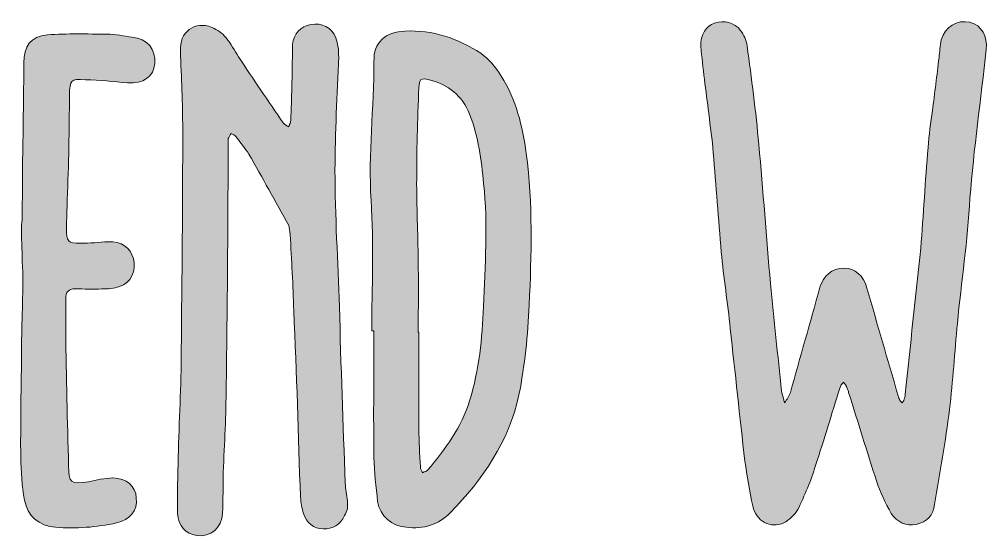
# Model space of a CAD drawing. Header units: inches. Extents: x 72 to 1008, y -925 to -156.
# Drawn here: x 71.9 to 372.3, y -924.6 to -763.9 of the extents above; entities that cross this region are included whole.
import ezdxf

# ---------------------------------------------------------------- set-up
doc = ezdxf.new("R2010")
doc.units = ezdxf.units.IN
doc.header["$MEASUREMENT"] = 0
doc.layers.add('Layer 1', color=7, linetype='Continuous')

# ---------------------------------------------------------------- blocks, each defined once
blk = doc.blocks.new('block 2')
at = {"layer": 'Layer 1', "true_color": 0xffffff}
h = blk.add_hatch(color=7, dxfattribs=at)
h.dxf.hatch_style = 2
edge = h.paths.add_edge_path()
edge.add_spline(control_points=[(171.16, -852.95), (170.7, -839.02), (169.78, -824.87), (169.78, -810.72), (169.78, -799.08), (170.47, -787.21), (170.93, -775.57), (170.93, -773.51), (170.7, -771.46), (170.01, -769.63), (168.87, -766.44), (165.68, -764.84), (162.25, -765.53), (159.06, -765.98), (157, -768.49), (156.55, -771.69), (156.55, -772.6), (156.55, -773.51), (156.55, -774.43), (156.55, -781.28), (156.32, -788.35), (156.09, -795.2), (156.09, -795.88), (155.63, -796.57), (155.41, -797.25), (154.95, -797.03), (154.03, -796.57), (153.81, -796.11), (149.01, -789.26), (144.45, -782.42), (139.88, -775.57), (138.52, -773.51), (137.6, -771.46), (136, -769.63), (134.86, -768.27), (133.26, -767.12), (131.67, -766.44), (126.19, -764.16), (121.39, -768.04), (121.85, -773.74), (122.08, -781.96), (122.54, -789.95), (122.54, -797.94), (122.54, -820.99), (122.31, -843.82), (122.08, -866.64), (122.08, -877.6), (121.39, -888.56), (121.17, -899.51), (120.94, -905.45), (120.94, -911.15), (120.94, -917.09), (121.17, -920.97), (123.45, -923.48), (126.87, -923.94), (131.21, -924.62), (134.63, -921.65), (134.86, -917.09), (135.09, -912.75), (135.09, -908.41), (135.09, -904.31), (135.55, -895.4), (136, -886.5), (136, -877.83), (136.46, -853.86), (136.46, -829.67), (136.69, -805.7), (136.69, -804.1), (136.69, -802.5), (136.69, -800.91), (136.92, -800.45), (137.14, -799.76), (137.6, -799.31), (138.06, -799.54), (138.74, -799.76), (138.97, -800.22), (140.34, -802.05), (141.94, -803.87), (143.08, -805.7), (147.19, -813), (151.3, -820.31), (155.41, -827.84), (155.63, -828.52), (155.86, -829.67), (155.86, -830.58), (156.32, -838.57), (156.78, -846.33), (157, -854.32), (157.92, -873.72), (158.37, -892.89), (159.06, -912.07), (159.29, -913.89), (159.51, -915.49), (159.97, -917.09), (160.88, -920.06), (163.17, -921.88), (166.13, -921.88), (169.1, -922.11), (171.38, -920.51), (172.75, -917.77), (173.21, -917.09), (173.44, -916.4), (173.67, -915.72), (173.67, -914.8), (173.67, -914.12), (173.67, -913.21), (173.44, -911.38), (172.98, -909.56), (172.98, -907.73), (172.3, -889.47), (171.61, -871.21), (171.16, -852.95)], knot_values=[0, 0, 0, 0, 1, 1, 1, 2, 2, 2, 3, 3, 3, 4, 4, 4, 5, 5, 5, 6, 6, 6, 7, 7, 7, 8, 8, 8, 9, 9, 9, 10, 10, 10, 11, 11, 11, 12, 12, 12, 13, 13, 13, 14, 14, 14, 15, 15, 15, 16, 16, 16, 17, 17, 17, 18, 18, 18, 19, 19, 19, 20, 20, 20, 21, 21, 21, 22, 22, 22, 23, 23, 23, 24, 24, 24, 25, 25, 25, 26, 26, 26, 27, 27, 27, 28, 28, 28, 29, 29, 29, 30, 30, 30, 31, 31, 31, 32, 32, 32, 33, 33, 33, 34, 34, 34, 35, 35, 35, 36, 36, 36, 37, 37, 37, 37], degree=3, periodic=1)
h = blk.add_hatch(color=7, dxfattribs=at)
h.dxf.hatch_style = 2
edge = h.paths.add_edge_path()
edge.add_spline(control_points=[(366.78, -764.84), (362.67, -763.93), (359.02, -766.21), (357.87, -770.32), (357.42, -772.14), (357.42, -773.97), (357.19, -775.8), (356.51, -781.28), (355.82, -786.75), (355.14, -792.23), (354.68, -795.88), (353.99, -799.76), (353.77, -803.64), (352.85, -814.14), (352.4, -824.42), (351.48, -834.92), (349.89, -849.98), (348.29, -865.05), (346.69, -880.11), (346.69, -880.57), (346.69, -881.02), (346.46, -881.25), (346.46, -881.94), (346.01, -882.39), (345.78, -882.85), (345.32, -882.39), (345.09, -882.16), (344.87, -881.71), (344.64, -881.25), (344.41, -880.8), (344.41, -880.34), (341.21, -869.38), (338.02, -858.43), (334.82, -847.24), (333.68, -843.36), (331.17, -841.08), (327.75, -841.08), (323.86, -841.08), (321.35, -843.36), (320.21, -847.01), (317.24, -857.97), (314.05, -868.7), (311.08, -879.65), (310.63, -880.8), (309.94, -881.71), (309.26, -882.85), (309.03, -881.71), (308.57, -880.34), (308.34, -879.2), (307.2, -868.01), (305.83, -857.06), (304.92, -845.87), (303.55, -831.49), (302.64, -817.11), (301.27, -802.73), (300.35, -792.46), (298.99, -782.19), (297.62, -772.14), (297.39, -770.32), (296.7, -768.72), (295.56, -767.35), (293.73, -764.84), (290.54, -764.16), (287.57, -765.07), (284.83, -765.98), (283.24, -768.49), (283.24, -772.37), (283.92, -778.76), (284.83, -786.07), (285.75, -793.14), (286.2, -797.25), (286.89, -801.13), (287.11, -805.24), (288.03, -815.51), (288.71, -825.79), (289.63, -836.06), (290.31, -844.05), (291.68, -851.81), (292.37, -859.79), (293.96, -873.49), (295.33, -887.19), (296.93, -900.88), (297.62, -905.45), (298.3, -910.24), (299.44, -914.8), (300.35, -919.6), (304.92, -921.88), (309.03, -920.06), (310.63, -919.14), (312.45, -917.54), (313.37, -915.95), (315.42, -911.61), (317.47, -907.04), (318.84, -902.25), (321.58, -894.26), (323.86, -886.27), (326.37, -878.28), (326.61, -877.6), (327.06, -876.91), (327.52, -876.46), (327.97, -876.91), (328.43, -877.6), (328.66, -878.28), (328.89, -878.74), (329.12, -879.2), (329.12, -879.65), (332.08, -888.78), (334.82, -898.14), (337.79, -907.04), (338.93, -910.47), (340.53, -913.89), (342.35, -917.09), (344.18, -919.83), (346.92, -921.2), (350.12, -920.51), (353.54, -919.83), (355.36, -917.54), (355.82, -914.35), (357.42, -904.53), (359.25, -894.72), (360.39, -884.9), (361.53, -876), (361.98, -867.1), (362.9, -858.2), (364.04, -845.42), (366.09, -832.41), (366.78, -819.39), (367.92, -804.1), (370.2, -788.81), (371.8, -773.29), (372.25, -769.18), (370.43, -765.75), (366.78, -764.84)], knot_values=[0, 0, 0, 0, 1, 1, 1, 2, 2, 2, 3, 3, 3, 4, 4, 4, 5, 5, 5, 6, 6, 6, 7, 7, 7, 8, 8, 8, 9, 9, 9, 10, 10, 10, 11, 11, 11, 12, 12, 12, 13, 13, 13, 14, 14, 14, 15, 15, 15, 16, 16, 16, 17, 17, 17, 18, 18, 18, 19, 19, 19, 20, 20, 20, 21, 21, 21, 22, 22, 22, 23, 23, 23, 24, 24, 24, 25, 25, 25, 26, 26, 26, 27, 27, 27, 28, 28, 28, 29, 29, 29, 30, 30, 30, 31, 31, 31, 32, 32, 32, 33, 33, 33, 34, 34, 34, 35, 35, 35, 36, 36, 36, 37, 37, 37, 38, 38, 38, 39, 39, 39, 40, 40, 40, 41, 41, 41, 42, 42, 42, 43, 43, 43, 44, 44, 44, 44], degree=3, periodic=1)
h = blk.add_hatch(color=7, dxfattribs=at)
h.dxf.hatch_style = 2
edge = h.paths.add_edge_path()
edge.add_spline(control_points=[(106.79, -769.41), (104.28, -769.18), (101.76, -768.49), (99.02, -768.49), (92.86, -768.49), (86.7, -768.27), (80.54, -768.72), (75.29, -769.18), (73.23, -772.37), (73.23, -777.4), (73.23, -792.23), (72.78, -806.84), (72.78, -821.45), (72.78, -823.73), (72.78, -825.56), (72.55, -827.61), (72.32, -831.49), (72.78, -835.37), (72.78, -839.02), (73.23, -847.7), (72.55, -856.37), (72.55, -864.82), (72.55, -871.89), (72.32, -878.97), (72.32, -886.04), (72.32, -894.72), (71.86, -904.31), (73.46, -912.98), (74.37, -918), (78.02, -920.97), (83.05, -921.42), (89.44, -921.88), (95.83, -921.42), (101.99, -920.06), (106.1, -919.14), (108.61, -916.4), (108.15, -912.29), (107.93, -908.64), (105.19, -906.13), (100.85, -906.13), (98.34, -906.13), (95.83, -906.82), (93.32, -907.27), (87.61, -908.19), (87.15, -907.73), (87.15, -902.25), (86.7, -888.56), (86.47, -874.63), (86.24, -860.94), (86.24, -857.51), (86.24, -854.09), (86.24, -850.66), (86.24, -848.38), (87.15, -847.47), (89.21, -847.47), (91.95, -847.47), (94.69, -847.7), (97.43, -847.47), (99.25, -847.47), (101.31, -847.47), (102.9, -846.78), (106.56, -845.64), (108.15, -841.99), (107.24, -838.11), (106.33, -834.69), (103.36, -832.63), (99.48, -832.86), (96.51, -833.09), (93.77, -833.32), (90.81, -833.32), (86.93, -833.32), (86.47, -832.86), (86.47, -828.75), (86.47, -825.79), (86.7, -822.82), (86.7, -819.85), (87.15, -808.89), (87.38, -798.17), (87.38, -787.44), (87.61, -782.64), (87.61, -782.42), (92.41, -782.64), (96.74, -782.64), (101.08, -783.33), (105.42, -783.56), (110.21, -784.01), (113.63, -781.73), (113.86, -777.62), (114.32, -773.29), (111.58, -769.86), (106.79, -769.41)], knot_values=[0, 0, 0, 0, 1, 1, 1, 2, 2, 2, 3, 3, 3, 4, 4, 4, 5, 5, 5, 6, 6, 6, 7, 7, 7, 8, 8, 8, 9, 9, 9, 10, 10, 10, 11, 11, 11, 12, 12, 12, 13, 13, 13, 14, 14, 14, 15, 15, 15, 16, 16, 16, 17, 17, 17, 18, 18, 18, 19, 19, 19, 20, 20, 20, 21, 21, 21, 22, 22, 22, 23, 23, 23, 24, 24, 24, 25, 25, 25, 26, 26, 26, 27, 27, 27, 28, 28, 28, 29, 29, 29, 30, 30, 30, 30], degree=3, periodic=1)
h = blk.add_hatch(color=7, dxfattribs=at)
h.dxf.hatch_style = 2
edge = h.paths.add_edge_path()
edge.add_spline(control_points=[(221.37, -781.5), (219.55, -778.76), (217.49, -776.02), (214.98, -774.43), (207.9, -769.86), (200.14, -767.12), (191.47, -767.58), (185.53, -767.81), (181.65, -771), (181.88, -776.94), (181.88, -791.32), (180.06, -805.7), (180.97, -820.08), (181.88, -833.55), (181.2, -847.01), (181.2, -860.48), (181.43, -860.48), (181.65, -860.48), (181.88, -860.48), (181.88, -873.72), (181.65, -886.73), (181.88, -899.74), (181.88, -904.31), (182.57, -908.87), (183.02, -913.44), (183.71, -918), (187.36, -920.97), (191.93, -921.42), (197.18, -922.11), (201.97, -920.51), (205.62, -916.86), (215.66, -906.59), (223.65, -894.95), (226.85, -880.34), (228.68, -871.21), (229.59, -861.85), (230.04, -852.49), (230.73, -836.74), (231.19, -821.22), (229.13, -805.47), (227.99, -797.03), (225.94, -788.81), (221.37, -781.5)], knot_values=[0, 0, 0, 0, 1, 1, 1, 2, 2, 2, 3, 3, 3, 4, 4, 4, 5, 5, 5, 6, 6, 6, 7, 7, 7, 8, 8, 8, 9, 9, 9, 10, 10, 10, 11, 11, 11, 12, 12, 12, 13, 13, 13, 14, 14, 14, 14], degree=3, periodic=1)
edge = h.paths.add_edge_path()
edge.add_spline(control_points=[(215.89, -852.95), (215.44, -862.76), (214.52, -872.58), (211.56, -882.16), (209.04, -890.38), (204.02, -897.23), (198.55, -903.62), (198.32, -904.08), (197.63, -904.08), (196.95, -904.53), (196.72, -903.85), (196.26, -903.39), (196.26, -902.71), (196.04, -898.83), (195.81, -894.72), (195.81, -890.84), (195.81, -880.8), (195.81, -870.75), (195.81, -860.94), (195.81, -860.94), (195.81, -860.94), (195.58, -860.94), (195.58, -853.86), (195.81, -847.01), (195.58, -840.17), (195.58, -831.72), (195.12, -823.5), (195.12, -815.06), (195.12, -805.01), (195.35, -794.97), (195.81, -785.16), (195.81, -782.42), (196.49, -781.96), (199, -782.64), (204.94, -784.24), (209.27, -787.44), (211.56, -793.37), (214.3, -800.45), (215.21, -807.52), (215.89, -814.83), (217.26, -827.61), (216.35, -840.17), (215.89, -852.95)], knot_values=[0, 0, 0, 0, 1, 1, 1, 2, 2, 2, 3, 3, 3, 4, 4, 4, 5, 5, 5, 6, 6, 6, 7, 7, 7, 8, 8, 8, 9, 9, 9, 10, 10, 10, 11, 11, 11, 12, 12, 12, 13, 13, 13, 14, 14, 14, 14], degree=3, periodic=1)
at = {"layer": 'Layer 1', "lineweight": 0}
for points, knots in [([(171.16, -852.95), (170.7, -839.02), (169.78, -824.87), (169.78, -810.72), (169.78, -799.08), (170.47, -787.21), (170.93, -775.57), (170.93, -773.51), (170.7, -771.46), (170.01, -769.63), (168.87, -766.44), (165.68, -764.84), (162.25, -765.53), (159.06, -765.98), (157, -768.49), (156.55, -771.69), (156.55, -772.6), (156.55, -773.51), (156.55, -774.43), (156.55, -781.28), (156.32, -788.35), (156.09, -795.2), (156.09, -795.88), (155.63, -796.57), (155.41, -797.25), (154.95, -797.03), (154.03, -796.57), (153.81, -796.11), (149.01, -789.26), (144.45, -782.42), (139.88, -775.57), (138.52, -773.51), (137.6, -771.46), (136, -769.63), (134.86, -768.27), (133.26, -767.12), (131.67, -766.44), (126.19, -764.16), (121.39, -768.04), (121.85, -773.74), (122.08, -781.96), (122.54, -789.95), (122.54, -797.94), (122.54, -820.99), (122.31, -843.82), (122.08, -866.64), (122.08, -877.6), (121.39, -888.56), (121.17, -899.51), (120.94, -905.45), (120.94, -911.15), (120.94, -917.09), (121.17, -920.97), (123.45, -923.48), (126.87, -923.94), (131.21, -924.62), (134.63, -921.65), (134.86, -917.09), (135.09, -912.75), (135.09, -908.41), (135.09, -904.31), (135.55, -895.4), (136, -886.5), (136, -877.83), (136.46, -853.86), (136.46, -829.67), (136.69, -805.7), (136.69, -804.1), (136.69, -802.5), (136.69, -800.91), (136.92, -800.45), (137.14, -799.76), (137.6, -799.31), (138.06, -799.54), (138.74, -799.76), (138.97, -800.22), (140.34, -802.05), (141.94, -803.87), (143.08, -805.7), (147.19, -813), (151.3, -820.31), (155.41, -827.84), (155.63, -828.52), (155.86, -829.67), (155.86, -830.58), (156.32, -838.57), (156.78, -846.33), (157, -854.32), (157.92, -873.72), (158.37, -892.89), (159.06, -912.07), (159.29, -913.89), (159.51, -915.49), (159.97, -917.09), (160.88, -920.06), (163.17, -921.88), (166.13, -921.88), (169.1, -922.11), (171.38, -920.51), (172.75, -917.77), (173.21, -917.09), (173.44, -916.4), (173.67, -915.72), (173.67, -914.8), (173.67, -914.12), (173.67, -913.21), (173.44, -911.38), (172.98, -909.56), (172.98, -907.73), (172.3, -889.47), (171.61, -871.21), (171.16, -852.95)], [0, 0, 0, 0, 1, 1, 1, 2, 2, 2, 3, 3, 3, 4, 4, 4, 5, 5, 5, 6, 6, 6, 7, 7, 7, 8, 8, 8, 9, 9, 9, 10, 10, 10, 11, 11, 11, 12, 12, 12, 13, 13, 13, 14, 14, 14, 15, 15, 15, 16, 16, 16, 17, 17, 17, 18, 18, 18, 19, 19, 19, 20, 20, 20, 21, 21, 21, 22, 22, 22, 23, 23, 23, 24, 24, 24, 25, 25, 25, 26, 26, 26, 27, 27, 27, 28, 28, 28, 29, 29, 29, 30, 30, 30, 31, 31, 31, 32, 32, 32, 33, 33, 33, 34, 34, 34, 35, 35, 35, 36, 36, 36, 37, 37, 37, 37]), ([(366.78, -764.84), (362.67, -763.93), (359.02, -766.21), (357.87, -770.32), (357.42, -772.14), (357.42, -773.97), (357.19, -775.8), (356.51, -781.28), (355.82, -786.75), (355.14, -792.23), (354.68, -795.88), (353.99, -799.76), (353.77, -803.64), (352.85, -814.14), (352.4, -824.42), (351.48, -834.92), (349.89, -849.98), (348.29, -865.05), (346.69, -880.11), (346.69, -880.57), (346.69, -881.02), (346.46, -881.25), (346.46, -881.94), (346.01, -882.39), (345.78, -882.85), (345.32, -882.39), (345.09, -882.16), (344.87, -881.71), (344.64, -881.25), (344.41, -880.8), (344.41, -880.34), (341.21, -869.38), (338.02, -858.43), (334.82, -847.24), (333.68, -843.36), (331.17, -841.08), (327.75, -841.08), (323.86, -841.08), (321.35, -843.36), (320.21, -847.01), (317.24, -857.97), (314.05, -868.7), (311.08, -879.65), (310.63, -880.8), (309.94, -881.71), (309.26, -882.85), (309.03, -881.71), (308.57, -880.34), (308.34, -879.2), (307.2, -868.01), (305.83, -857.06), (304.92, -845.87), (303.55, -831.49), (302.64, -817.11), (301.27, -802.73), (300.35, -792.46), (298.99, -782.19), (297.62, -772.14), (297.39, -770.32), (296.7, -768.72), (295.56, -767.35), (293.73, -764.84), (290.54, -764.16), (287.57, -765.07), (284.83, -765.98), (283.24, -768.49), (283.24, -772.37), (283.92, -778.76), (284.83, -786.07), (285.75, -793.14), (286.2, -797.25), (286.89, -801.13), (287.11, -805.24), (288.03, -815.51), (288.71, -825.79), (289.63, -836.06), (290.31, -844.05), (291.68, -851.81), (292.37, -859.79), (293.96, -873.49), (295.33, -887.19), (296.93, -900.88), (297.62, -905.45), (298.3, -910.24), (299.44, -914.8), (300.35, -919.6), (304.92, -921.88), (309.03, -920.06), (310.63, -919.14), (312.45, -917.54), (313.37, -915.95), (315.42, -911.61), (317.47, -907.04), (318.84, -902.25), (321.58, -894.26), (323.86, -886.27), (326.37, -878.28), (326.61, -877.6), (327.06, -876.91), (327.52, -876.46), (327.97, -876.91), (328.43, -877.6), (328.66, -878.28), (328.89, -878.74), (329.12, -879.2), (329.12, -879.65), (332.08, -888.78), (334.82, -898.14), (337.79, -907.04), (338.93, -910.47), (340.53, -913.89), (342.35, -917.09), (344.18, -919.83), (346.92, -921.2), (350.12, -920.51), (353.54, -919.83), (355.36, -917.54), (355.82, -914.35), (357.42, -904.53), (359.25, -894.72), (360.39, -884.9), (361.53, -876), (361.98, -867.1), (362.9, -858.2), (364.04, -845.42), (366.09, -832.41), (366.78, -819.39), (367.92, -804.1), (370.2, -788.81), (371.8, -773.29), (372.25, -769.18), (370.43, -765.75), (366.78, -764.84)], [0, 0, 0, 0, 1, 1, 1, 2, 2, 2, 3, 3, 3, 4, 4, 4, 5, 5, 5, 6, 6, 6, 7, 7, 7, 8, 8, 8, 9, 9, 9, 10, 10, 10, 11, 11, 11, 12, 12, 12, 13, 13, 13, 14, 14, 14, 15, 15, 15, 16, 16, 16, 17, 17, 17, 18, 18, 18, 19, 19, 19, 20, 20, 20, 21, 21, 21, 22, 22, 22, 23, 23, 23, 24, 24, 24, 25, 25, 25, 26, 26, 26, 27, 27, 27, 28, 28, 28, 29, 29, 29, 30, 30, 30, 31, 31, 31, 32, 32, 32, 33, 33, 33, 34, 34, 34, 35, 35, 35, 36, 36, 36, 37, 37, 37, 38, 38, 38, 39, 39, 39, 40, 40, 40, 41, 41, 41, 42, 42, 42, 43, 43, 43, 44, 44, 44, 44]), ([(106.79, -769.41), (104.28, -769.18), (101.76, -768.49), (99.02, -768.49), (92.86, -768.49), (86.7, -768.27), (80.54, -768.72), (75.29, -769.18), (73.23, -772.37), (73.23, -777.4), (73.23, -792.23), (72.78, -806.84), (72.78, -821.45), (72.78, -823.73), (72.78, -825.56), (72.55, -827.61), (72.32, -831.49), (72.78, -835.37), (72.78, -839.02), (73.23, -847.7), (72.55, -856.37), (72.55, -864.82), (72.55, -871.89), (72.32, -878.97), (72.32, -886.04), (72.32, -894.72), (71.86, -904.31), (73.46, -912.98), (74.37, -918), (78.02, -920.97), (83.05, -921.42), (89.44, -921.88), (95.83, -921.42), (101.99, -920.06), (106.1, -919.14), (108.61, -916.4), (108.15, -912.29), (107.93, -908.64), (105.19, -906.13), (100.85, -906.13), (98.34, -906.13), (95.83, -906.82), (93.32, -907.27), (87.61, -908.19), (87.15, -907.73), (87.15, -902.25), (86.7, -888.56), (86.47, -874.63), (86.24, -860.94), (86.24, -857.51), (86.24, -854.09), (86.24, -850.66), (86.24, -848.38), (87.15, -847.47), (89.21, -847.47), (91.95, -847.47), (94.69, -847.7), (97.43, -847.47), (99.25, -847.47), (101.31, -847.47), (102.9, -846.78), (106.56, -845.64), (108.15, -841.99), (107.24, -838.11), (106.33, -834.69), (103.36, -832.63), (99.48, -832.86), (96.51, -833.09), (93.77, -833.32), (90.81, -833.32), (86.93, -833.32), (86.47, -832.86), (86.47, -828.75), (86.47, -825.79), (86.7, -822.82), (86.7, -819.85), (87.15, -808.89), (87.38, -798.17), (87.38, -787.44), (87.61, -782.64), (87.61, -782.42), (92.41, -782.64), (96.74, -782.64), (101.08, -783.33), (105.42, -783.56), (110.21, -784.01), (113.63, -781.73), (113.86, -777.62), (114.32, -773.29), (111.58, -769.86), (106.79, -769.41)], [0, 0, 0, 0, 1, 1, 1, 2, 2, 2, 3, 3, 3, 4, 4, 4, 5, 5, 5, 6, 6, 6, 7, 7, 7, 8, 8, 8, 9, 9, 9, 10, 10, 10, 11, 11, 11, 12, 12, 12, 13, 13, 13, 14, 14, 14, 15, 15, 15, 16, 16, 16, 17, 17, 17, 18, 18, 18, 19, 19, 19, 20, 20, 20, 21, 21, 21, 22, 22, 22, 23, 23, 23, 24, 24, 24, 25, 25, 25, 26, 26, 26, 27, 27, 27, 28, 28, 28, 29, 29, 29, 30, 30, 30, 30]), ([(221.37, -781.5), (219.55, -778.76), (217.49, -776.02), (214.98, -774.43), (207.9, -769.86), (200.14, -767.12), (191.47, -767.58), (185.53, -767.81), (181.65, -771), (181.88, -776.94), (181.88, -791.32), (180.06, -805.7), (180.97, -820.08), (181.88, -833.55), (181.2, -847.01), (181.2, -860.48), (181.43, -860.48), (181.65, -860.48), (181.88, -860.48), (181.88, -873.72), (181.65, -886.73), (181.88, -899.74), (181.88, -904.31), (182.57, -908.87), (183.02, -913.44), (183.71, -918), (187.36, -920.97), (191.93, -921.42), (197.18, -922.11), (201.97, -920.51), (205.62, -916.86), (215.66, -906.59), (223.65, -894.95), (226.85, -880.34), (228.68, -871.21), (229.59, -861.85), (230.04, -852.49), (230.73, -836.74), (231.19, -821.22), (229.13, -805.47), (227.99, -797.03), (225.94, -788.81), (221.37, -781.5)], [0, 0, 0, 0, 1, 1, 1, 2, 2, 2, 3, 3, 3, 4, 4, 4, 5, 5, 5, 6, 6, 6, 7, 7, 7, 8, 8, 8, 9, 9, 9, 10, 10, 10, 11, 11, 11, 12, 12, 12, 13, 13, 13, 14, 14, 14, 14]), ([(215.89, -852.95), (215.44, -862.76), (214.52, -872.58), (211.56, -882.16), (209.04, -890.38), (204.02, -897.23), (198.55, -903.62), (198.32, -904.08), (197.63, -904.08), (196.95, -904.53), (196.72, -903.85), (196.26, -903.39), (196.26, -902.71), (196.04, -898.83), (195.81, -894.72), (195.81, -890.84), (195.81, -880.8), (195.81, -870.75), (195.81, -860.94), (195.81, -860.94), (195.81, -860.94), (195.58, -860.94), (195.58, -853.86), (195.81, -847.01), (195.58, -840.17), (195.58, -831.72), (195.12, -823.5), (195.12, -815.06), (195.12, -805.01), (195.35, -794.97), (195.81, -785.16), (195.81, -782.42), (196.49, -781.96), (199, -782.64), (204.94, -784.24), (209.27, -787.44), (211.56, -793.37), (214.3, -800.45), (215.21, -807.52), (215.89, -814.83), (217.26, -827.61), (216.35, -840.17), (215.89, -852.95)], [0, 0, 0, 0, 1, 1, 1, 2, 2, 2, 3, 3, 3, 4, 4, 4, 5, 5, 5, 6, 6, 6, 7, 7, 7, 8, 8, 8, 9, 9, 9, 10, 10, 10, 11, 11, 11, 12, 12, 12, 13, 13, 13, 14, 14, 14, 14])]:
    blk.add_open_spline(points, degree=3, knots=knots, dxfattribs=at)

msp = doc.modelspace()

# ---------------------------------------------------------------- block references
at = {"layer": 'Layer 1'}
msp.add_blockref('block 2', (0, 0), dxfattribs=at)

doc.saveas('drawing.dxf')
